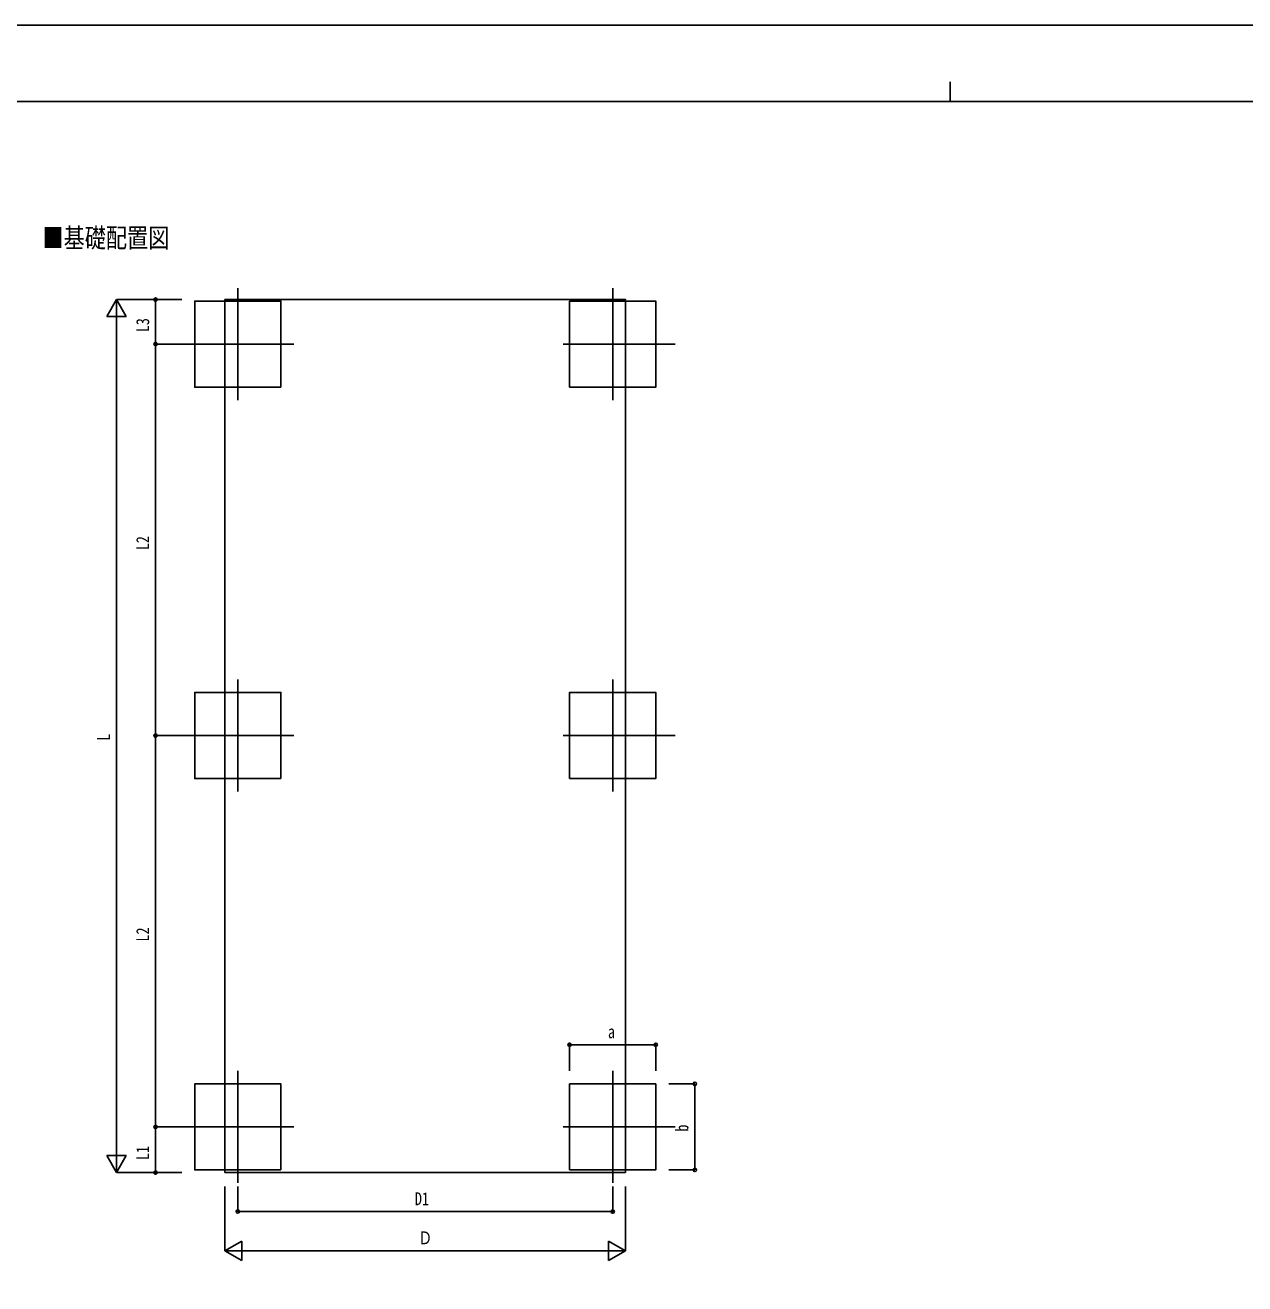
# Model space of a CAD drawing. Units: millimetres, scale not verified. Extents: x -12615 to 12615, y -8910 to 8910.
# Drawn here: x -7105 to 2243, y -738 to 8910 of the extents above; entities that cross this region are included whole.
import ezdxf
from ezdxf.enums import TextEntityAlignment as Align

# ---------------------------------------------------------------- set-up
doc = ezdxf.new("R2010")
doc.units = ezdxf.units.MM
doc.header["$LTSCALE"] = 40
for name, color, linetype in [('0-2_USER1', 3, 'Continuous'), ('0-3_YKK_12', 2, 'Continuous'), ('0-5_YKK_A1', 4, 'Continuous'), ('0-6_YKK_D', 6, 'Continuous'), ('0-7_YKK_ZWAK', 7, 'Continuous')]:
    doc.layers.add(name, color=color, linetype=linetype)
doc.styles.add('ＭＳ ゴシック', font='')
doc.styles.get('ＭＳ ゴシック').set_extended_font_data('MS Gothic')

msp = doc.modelspace()

# ---------------------------------------------------------------- linework, layer by layer
at = {"layer": '0-3_YKK_12'}
for p, q in [((-5474.94, 6894.98), (-5474.94, 6034.98)), ((-2601.94, 6894.98), (-2601.94, 6034.98)), ((-5044.94, 6464.98), (-5904.94, 6464.98)), ((-2981.94, 6464.98), (-2121.94, 6464.98)), ((-5474.94, 3894.98), (-5474.94, 3034.98)), ((-2601.94, 3894.98), (-2601.94, 3034.98)), ((-5044.94, 3464.98), (-5904.94, 3464.98)), ((-2981.94, 3464.98), (-2121.94, 3464.98)), ((-5474.94, 894.98), (-5474.94, 34.98)), ((-2601.94, 894.98), (-2601.94, 34.98)), ((-5044.94, 464.98), (-5904.94, 464.98)), ((-2981.94, 464.98), (-2121.94, 464.98))]:
    msp.add_line(p, q, dxfattribs=at)
at = {"layer": '0-5_YKK_A1'}
for p, q in [((-5573.44, 6806.62), (-5573.44, 115.18)), ((-5573.44, 115.18), (-2503.44, 115.18))]:
    msp.add_line(p, q, dxfattribs=at)
for points in [[(-5144.94, 6134.98), (-5144.94, 6794.98), (-5804.94, 6794.98), (-5804.94, 6134.98)], [(-2931.94, 6134.98), (-2931.94, 6794.98), (-2271.94, 6794.98), (-2271.94, 6134.98)], [(-5144.94, 3134.98), (-5144.94, 3794.98), (-5804.94, 3794.98), (-5804.94, 3134.98)], [(-2931.94, 3134.98), (-2931.94, 3794.98), (-2271.94, 3794.98), (-2271.94, 3134.98)], [(-5144.94, 134.98), (-5144.94, 794.98), (-5804.94, 794.98), (-5804.94, 134.98)], [(-2931.94, 134.98), (-2931.94, 794.98), (-2271.94, 794.98), (-2271.94, 134.98)]]:
    msp.add_lwpolyline(points, close=True, dxfattribs=at)
msp.add_lwpolyline([(-5573.44, 6806.62), (-2503.44, 6806.62), (-2503.44, 115.18)], dxfattribs=at)
at = {"layer": '0-6_YKK_D'}
for p, q in [((-6404.94, 6806.62), (-6479.94, 6676.71)), ((-5904.94, 6806.62), (-6405.94, 6806.62)), ((-6404.94, 6806.62), (-6329.94, 6676.71)), ((-6404.94, 6806.62), (-6404.94, 6546.81)), ((-5904.94, 6806.62), (-6105.94, 6806.62)), ((-6104.94, 6806.62), (-6104.94, 6464.98)), ((-6479.94, 6676.71), (-6329.94, 6676.71)), ((-6404.94, 265.18), (-6404.94, 6656.62)), ((-5904.94, 6464.98), (-6105.94, 6464.98)), ((-5905.94, 6464.98), (-6105.94, 6464.98)), ((-6104.94, 3464.98), (-6104.94, 6464.98)), ((-5905.94, 3464.98), (-6105.94, 3464.98)), ((-5905.94, 3464.98), (-6105.94, 3464.98)), ((-6104.94, 464.98), (-6104.94, 3464.98)), ((-2931.94, 894.98), (-2931.94, 1095.98)), ((-2931.94, 1094.98), (-2271.94, 1094.98)), ((-2271.94, 894.98), (-2271.94, 1095.98)), ((-2171.94, 794.98), (-1970.94, 794.98)), ((-1971.94, 134.98), (-1971.94, 794.98)), ((-5904.94, 464.98), (-6105.94, 464.98)), ((-5904.94, 464.98), (-6105.94, 464.98)), ((-6104.94, 115.18), (-6104.94, 464.98)), ((-6404.94, 115.18), (-6404.94, 374.99)), ((-6404.94, 115.18), (-6479.94, 245.08)), ((-6329.94, 245.08), (-6479.94, 245.08)), ((-6404.94, 115.18), (-6329.94, 245.08)), ((-5904.94, 115.18), (-6405.94, 115.18)), ((-5904.94, 115.18), (-6105.94, 115.18)), ((-2171.94, 134.98), (-1970.94, 134.98)), ((-5573.44, 7.79), (-5573.44, -485.82)), ((-5474.94, 7.79), (-5474.94, -185.82)), ((-2601.94, 7.79), (-2601.94, -185.82)), ((-2503.44, 7.79), (-2503.44, -485.82)), ((-5474.94, -184.82), (-2601.94, -184.82)), ((-5573.44, -484.82), (-5443.54, -409.82)), ((-5443.54, -559.82), (-5443.54, -409.82)), ((-2503.44, -484.82), (-2633.34, -409.82)), ((-2633.34, -409.82), (-2633.34, -559.82)), ((-5573.44, -484.82), (-5443.54, -559.82)), ((-5573.44, -484.82), (-5313.63, -484.82)), ((-2653.44, -484.82), (-5423.44, -484.82)), ((-2503.44, -484.82), (-2763.25, -484.82)), ((-2503.44, -484.82), (-2633.34, -559.82))]:
    msp.add_line(p, q, dxfattribs=at)
for centre in [(-6104.94, 6806.62), (-6104.94, 6464.98), (-6104.94, 6464.98), (-6104.94, 3464.98), (-6104.94, 3464.98), (-2931.94, 1094.98), (-2271.94, 1094.98), (-1971.94, 794.98), (-6104.94, 464.98), (-6104.94, 464.98), (-6104.94, 115.18), (-1971.94, 134.98), (-5474.94, -184.82), (-2601.94, -184.82)]:
    msp.add_circle(centre, 12.75, dxfattribs=at)
at = {"layer": '0-7_YKK_ZWAK'}
for p, q in [((-14.94, 8475), (-14.94, 8325)), ((11685.06, 8325), (-11714.94, 8325))]:
    msp.add_line(p, q, dxfattribs=at)
msp.add_lwpolyline([(-12615, -8910), (12615, -8910), (12615, 8910), (-12615, 8910)], close=True, dxfattribs=at)

# ---------------------------------------------------------------- texts
at = {"layer": '0-2_USER1', "style": 'ＭＳ ゴシック', "width": 0.8}
msp.add_text('■基礎配置図', height=148.5, dxfattribs=at).set_placement((-6972.4, 7161.04), align=Align.BOTTOM_LEFT)
at = {"layer": '0-6_YKK_D', "style": 'ＭＳ ゴシック', "width": 0.8}
for s, p in [('L3', (-6124.94, 6556.6)), ('L2', (-6124.94, 4885.78)), ('L', (-6424.94, 3424.9)), ('L2', (-6124.94, 1885.78)), ('b', (-1991.94, 428.98)), ('L1', (-6124.94, 210.88))]:
    msp.add_text(s, height=98.97, rotation=90, dxfattribs=at).set_placement(p, align=Align.BOTTOM_LEFT)
for s, p in [('a', (-2637.94, 1114.98)), ('D1', (-4117.64, -164.82)), ('Ｄ', (-4092.44, -464.82))]:
    msp.add_text(s, height=98.97, dxfattribs=at).set_placement(p, align=Align.BOTTOM_LEFT)

doc.saveas('drawing.dxf')
